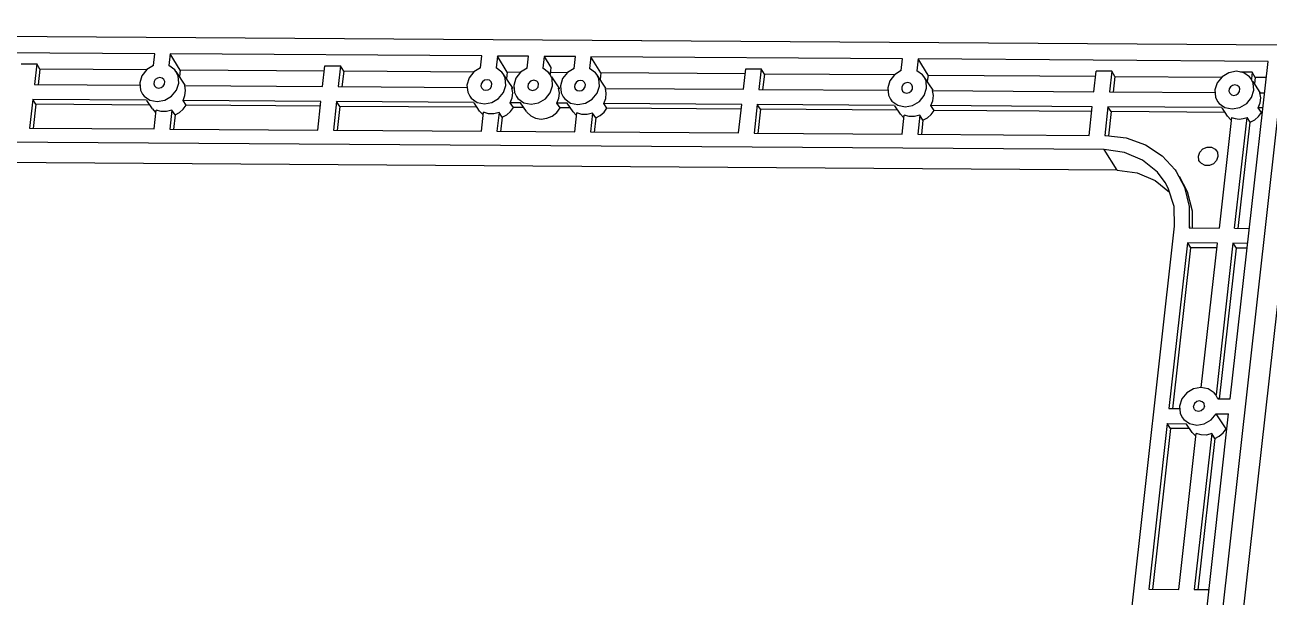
# Model space of a CAD drawing. Extents: x -268 to 907, y 393 to 1224.
# Drawn here: x 636.2 to 790.1, y 947.4 to 1018.1 of the extents above; entities that cross this region are included whole.
import ezdxf

# ---------------------------------------------------------------- set-up
doc = ezdxf.new("R2010")
doc.units = 0
doc.header["$LTSCALE"] = 1.21
doc.header["$MEASUREMENT"] = 0
doc.layers.get('0').update_dxf_attribs({"linetype": 'CONTINUOUS'})

msp = doc.modelspace()

# ---------------------------------------------------------------- linework, layer by layer
at = {"color": 7, "linetype": 'Continuous'}
for p, q in [((792.18381, 1015.56991), (422.46919, 1018.08829)), ((652.29331, 1014.52143), (613.75128, 1014.78396)), ((652.13112, 1013.07167), (652.29331, 1014.52143)), ((654.22042, 1014.5083), (654.05823, 1013.05854)), ((692.76245, 1014.24576), (654.22042, 1014.5083)), ((655.4342, 1012.51018), (654.22042, 1014.5083)), ((692.60026, 1012.79601), (692.76245, 1014.24576)), ((694.68956, 1014.23264), (694.52737, 1012.78288)), ((698.54375, 1014.20638), (694.68956, 1014.23264)), ((695.90335, 1012.23451), (694.68956, 1014.23264)), ((698.38155, 1012.75658), (698.54375, 1014.20638)), ((700.47088, 1014.19326), (700.30869, 1012.74354)), ((704.32507, 1014.167), (700.47088, 1014.19326)), ((700.47088, 1014.19326), (701.29624, 1012.83456)), ((704.16287, 1012.71725), (704.32507, 1014.167)), ((706.25218, 1014.15388), (706.08998, 1012.70412)), ((744.79421, 1013.89134), (706.25218, 1014.15388)), ((707.46596, 1012.15575), (706.25218, 1014.15388)), ((772.23573, 837.26386), (792.18381, 1015.56991)), ((635.77445, 1013.28088), (637.70159, 1013.26775)), ((637.70159, 1013.26775), (637.41738, 1010.72735)), ((638.09001, 1012.62832), (637.70159, 1013.26775)), ((638.09001, 1012.62832), (637.87166, 1010.67652)), ((651.28712, 1012.53843), (638.09001, 1012.62832)), ((673.06869, 1010.4845), (673.3529, 1013.0249)), ((673.3529, 1013.0249), (675.28003, 1013.01178)), ((675.28003, 1013.01178), (674.99582, 1010.47137)), ((675.66846, 1012.37235), (675.28003, 1013.01178)), ((701.01829, 1012.22466), (700.30869, 1012.74354)), ((701.29624, 1012.83456), (701.20403, 1012.01035)), ((725.1011, 1010.13007), (725.38531, 1012.67047)), ((725.38531, 1012.67047), (727.31244, 1012.65735)), ((727.31244, 1012.65735), (727.02823, 1010.11694)), ((727.70087, 1012.01792), (727.31244, 1012.65735)), ((744.63202, 1012.44158), (744.79421, 1013.89134)), ((746.72132, 1013.87821), (746.55913, 1012.42846)), ((789.98476, 1013.58352), (746.72132, 1013.87821)), ((747.9351, 1011.88009), (746.72132, 1013.87821)), ((785.31777, 971.86753), (789.98476, 1013.58352)), ((656.06428, 1010.63996), (654.93211, 1012.32701)), ((655.4342, 1012.51018), (655.34489, 1011.71192)), ((673.28171, 1012.38861), (655.4342, 1012.51018)), ((675.66846, 1012.37235), (675.4501, 1010.42055)), ((691.75626, 1012.26276), (675.66846, 1012.37235)), ((696.53343, 1010.3643), (695.40125, 1012.05134)), ((695.90335, 1012.23451), (695.81404, 1011.43625)), ((697.53764, 1012.22338), (695.90335, 1012.23451)), ((701.18082, 1012.01295), (701.01829, 1012.22466)), ((703.31888, 1012.184), (701.18209, 1012.19856)), ((702.31483, 1010.32492), (701.41047, 1011.67249)), ((708.09604, 1010.28554), (706.96387, 1011.97258)), ((707.46596, 1012.15575), (707.37665, 1011.35749)), ((725.31412, 1012.03418), (707.46596, 1012.15575)), ((727.70087, 1012.01792), (727.48251, 1010.06612)), ((743.78802, 1011.90834), (727.70087, 1012.01792)), ((748.56519, 1010.00988), (747.43301, 1011.69692)), ((747.9351, 1011.88009), (747.8458, 1011.08183)), ((747.9351, 1011.88009), (768.67332, 1011.73883)), ((768.46029, 1009.83472), (768.7445, 1012.37513)), ((770.67164, 1012.362), (768.7445, 1012.37513)), ((770.67164, 1012.362), (770.38743, 1009.8216)), ((771.06006, 1011.72257), (770.67164, 1012.362)), ((771.06006, 1011.72257), (770.84171, 1009.77077)), ((771.06006, 1011.72257), (784.26537, 1011.63262)), ((794.27491, 1011.57592), (774.39951, 833.91948)), ((788.01583, 1012.24386), (786.57778, 1012.25365)), ((787.97332, 1011.31522), (787.90216, 1011.42126)), ((788.01583, 1012.24386), (787.92359, 1011.41935)), ((788.40426, 1011.60443), (788.01583, 1012.24386)), ((789.03433, 1009.73421), (788.13002, 1011.08172)), ((788.40426, 1011.60443), (788.31495, 1010.80615)), ((789.76232, 1011.59518), (788.40426, 1011.60443)), ((637.41738, 1010.72735), (650.47456, 1010.6384)), ((656.11578, 1009.98815), (656.00582, 1010.60073)), ((656.00582, 1010.60073), (673.06869, 1010.4845)), ((674.99582, 1010.47137), (690.9437, 1010.36274)), ((696.47496, 1010.32506), (696.63394, 1010.32398)), ((696.58493, 1009.71249), (696.47496, 1010.32506)), ((696.5136, 1009.07493), (696.58493, 1009.71249)), ((702.25636, 1010.28568), (702.41534, 1010.2846)), ((702.36633, 1009.67311), (702.25636, 1010.28568)), ((702.295, 1009.03555), (702.36633, 1009.67311)), ((708.03757, 1010.2463), (725.1011, 1010.13007)), ((708.14754, 1009.63373), (708.03757, 1010.2463)), ((727.02823, 1010.11694), (742.97546, 1010.00832)), ((748.50672, 1009.97064), (768.46029, 1009.83472)), ((748.61669, 1009.35807), (748.50672, 1009.97064)), ((770.38743, 1009.8216), (783.44671, 1009.73264)), ((788.97587, 1009.69498), (789.54929, 1009.69107)), ((789.08583, 1009.0824), (788.97587, 1009.69498)), ((637.20926, 1008.86707), (636.81383, 1005.33255)), ((651.29689, 1008.77111), (637.20926, 1008.86707)), ((637.6035, 1008.27961), (637.20926, 1008.86707)), ((637.6035, 1008.27961), (637.26811, 1005.28172)), ((651.69114, 1008.18365), (637.6035, 1008.27961)), ((652.01232, 1007.70506), (651.32361, 1008.73129)), ((672.86057, 1008.62423), (655.7977, 1008.74045)), ((656.19194, 1008.15299), (655.7977, 1008.74045)), ((672.7952, 1008.0399), (656.19194, 1008.15299)), ((672.46514, 1005.0897), (672.86057, 1008.62423)), ((674.7877, 1008.6111), (674.39228, 1005.07657)), ((691.76604, 1008.49545), (674.7877, 1008.6111)), ((675.18195, 1008.02364), (674.7877, 1008.6111)), ((675.18195, 1008.02364), (674.84656, 1005.02575)), ((692.16028, 1007.90799), (675.18195, 1008.02364)), ((692.48147, 1007.42939), (691.79276, 1008.45563)), ((696.26684, 1008.46479), (696.5136, 1009.07493)), ((697.54744, 1008.45607), (696.26684, 1008.46479)), ((696.66108, 1007.87733), (696.26684, 1008.46479)), ((698.26287, 1007.39001), (697.53999, 1008.46716)), ((702.04824, 1008.42541), (702.295, 1009.03555)), ((703.32865, 1008.41669), (702.04824, 1008.42541)), ((702.44248, 1007.83795), (702.04824, 1008.42541)), ((704.04408, 1007.35063), (703.32126, 1008.4277)), ((724.89298, 1008.2698), (707.82946, 1008.38603)), ((708.2237, 1007.79857), (707.82946, 1008.38603)), ((724.49755, 1004.73527), (724.89298, 1008.2698)), ((726.82011, 1008.25667), (726.42468, 1004.72215)), ((743.7978, 1008.14102), (726.82011, 1008.25667)), ((727.21435, 1007.66921), (726.82011, 1008.25667)), ((744.51323, 1007.07497), (743.82452, 1008.10121)), ((768.25218, 1007.97445), (748.2986, 1008.11037)), ((748.69284, 1007.52291), (748.2986, 1008.11037)), ((767.85675, 1004.43992), (768.25218, 1007.97445)), ((770.17931, 1007.96132), (769.78388, 1004.4268)), ((784.26694, 1007.86536), (770.17931, 1007.96132)), ((770.57355, 1007.37386), (770.17931, 1007.96132)), ((652.01243, 1007.70488), (652.40237, 1007.27401)), ((652.23091, 1005.22753), (652.49196, 1007.56097)), ((654.41907, 1007.54785), (654.15802, 1005.2144)), ((654.81331, 1006.96039), (654.41907, 1007.54785)), ((654.81331, 1006.96039), (654.6123, 1005.16358)), ((692.48157, 1007.42922), (692.87151, 1006.99834)), ((692.70005, 1004.95187), (692.96111, 1007.28531)), ((694.88822, 1007.27218), (694.62716, 1004.93874)), ((695.28246, 1006.68473), (694.88822, 1007.27218)), ((695.28246, 1006.68473), (695.08144, 1004.88792)), ((697.94168, 1007.86861), (696.66108, 1007.87733)), ((703.72289, 1007.82923), (702.44248, 1007.83795)), ((704.04419, 1007.35046), (704.43413, 1006.91958)), ((704.26267, 1004.87311), (704.52372, 1007.20655)), ((706.45083, 1007.19342), (706.18978, 1004.85998)), ((706.84507, 1006.60597), (706.45083, 1007.19342)), ((706.84507, 1006.60597), (706.64405, 1004.80916)), ((724.82761, 1007.68547), (708.2237, 1007.79857)), ((727.21435, 1007.66921), (726.87896, 1004.67132)), ((744.19204, 1007.55357), (727.21435, 1007.66921)), ((744.51333, 1007.0748), (744.90327, 1006.64392)), ((744.73181, 1004.59744), (744.99287, 1006.93089)), ((746.91998, 1006.91776), (746.65892, 1004.58432)), ((747.31422, 1006.3303), (746.91998, 1006.91776)), ((768.1868, 1007.39012), (748.69284, 1007.52291)), ((770.57355, 1007.37386), (770.23984, 1004.39097)), ((784.66119, 1007.2779), (770.57355, 1007.37386)), ((785.462, 1006.65523), (783.93142, 992.97411)), ((784.98237, 1006.79931), (784.29366, 1007.82554)), ((784.98248, 1006.79913), (785.37241, 1006.36826)), ((785.85855, 992.96098), (787.38913, 1006.6421)), ((787.78338, 1006.05465), (787.38913, 1006.6421)), ((789.34117, 1007.8308), (788.76775, 1007.8347)), ((789.16199, 1007.24724), (788.76775, 1007.8347)), ((789.2758, 1007.24647), (789.16199, 1007.24724)), ((636.81383, 1005.33255), (652.23091, 1005.22753)), ((654.15802, 1005.2144), (672.46514, 1005.0897)), ((674.39228, 1005.07657), (692.70005, 1004.95187)), ((694.62716, 1004.93874), (704.26267, 1004.87311)), ((706.18978, 1004.85998), (724.49755, 1004.73527)), ((747.31422, 1006.3303), (747.1132, 1004.53349)), ((786.31283, 992.91016), (787.78338, 1006.05465)), ((769.73222, 1002.67269), (627.07913, 1003.6444)), ((726.42468, 1004.72215), (744.73181, 1004.59744)), ((746.65892, 1004.58432), (767.85675, 1004.43992)), ((769.78388, 1004.4268), (769.92835, 1004.42581)), ((771.34645, 1000.14233), (769.73222, 1002.67269)), ((771.34645, 1000.14233), (628.69336, 1001.11403)), ((776.02503, 998.86327), (777.80425, 997.41306)), ((773.01008, 944.78476), (778.42631, 993.19778)), ((780.24244, 993.1854), (780.22163, 992.99938)), ((780.22163, 992.99938), (783.93142, 992.97411)), ((780.24244, 993.1854), (780.32205, 993.06677)), ((785.85855, 992.96098), (787.67622, 992.9486)), ((780.01351, 991.1391), (777.72427, 970.6767)), ((783.7233, 991.11383), (780.01351, 991.1391)), ((780.01351, 991.1391), (780.40775, 990.55165)), ((781.72825, 973.28104), (783.7233, 991.11383)), ((785.65043, 991.10071), (783.55365, 972.35862)), ((787.4681, 991.08833), (785.65043, 991.10071)), ((785.65043, 991.10071), (786.04467, 990.51325)), ((780.40775, 990.55165), (778.17854, 970.62588)), ((783.65793, 990.52951), (780.40775, 990.55165)), ((786.04467, 990.51325), (783.95748, 971.85686)), ((787.40273, 990.504), (786.04467, 990.51325)), ((783.76773, 971.87809), (783.52693, 972.36161)), ((783.8262, 971.91733), (783.75959, 972.01658)), ((783.76773, 971.87809), (785.31777, 971.86753)), ((777.72427, 970.6767), (779.07578, 970.66749)), ((780.94747, 932.80366), (785.10979, 970.00853)), ((783.56032, 970.01908), (785.10979, 970.00853)), ((784.79227, 968.18336), (783.56032, 970.01908)), ((777.51629, 968.8177), (775.22684, 948.35342)), ((777.91053, 968.23024), (775.68112, 948.3026)), ((777.51629, 968.8177), (779.89566, 968.80149)), ((777.91053, 968.23024), (777.51629, 968.8177)), ((780.2899, 968.21403), (777.91053, 968.23024)), ((780.61194, 967.73417), (779.92251, 968.76148)), ((784.90551, 968.18259), (784.79227, 968.18336)), ((778.93663, 948.32815), (781.09157, 967.59009)), ((780.61204, 967.734), (781.00164, 967.3034)), ((783.0187, 967.57696), (780.86376, 948.31502)), ((783.41294, 966.98951), (781.31804, 948.2642)), ((783.41294, 966.98951), (783.0187, 967.57696)), ((775.22684, 948.35342), (778.93663, 948.32815)), ((780.86376, 948.31502), (782.68143, 948.30264))]:
    msp.add_line(p, q, dxfattribs=at)
for points in [[(652.13112, 1013.07167), (651.3066, 1012.56322), (650.71482, 1011.81006), (650.44467, 1010.9253), (650.53671, 1010.04184), (650.78212, 1009.54023)], [(654.93028, 1012.32799), (654.76781, 1012.53964), (654.05823, 1013.05854)], [(692.60026, 1012.79601), (691.77574, 1012.28756), (691.18397, 1011.53439), (690.91381, 1010.64964), (691.00585, 1009.76618), (691.25126, 1009.26457)], [(695.39942, 1012.05233), (695.23695, 1012.26398), (694.52737, 1012.78288)], [(698.38155, 1012.75658), (697.55708, 1012.24812), (696.96534, 1011.49497), (696.69521, 1010.61023)], [(704.16287, 1012.71725), (703.33836, 1012.2088), (702.74658, 1011.45563), (702.47642, 1010.57088)], [(706.96204, 1011.97357), (706.79957, 1012.18522), (706.08998, 1012.70412)], [(650.78212, 1009.54023), (650.97712, 1009.29235), (651.69976, 1008.78941), (652.59609, 1008.60855), (653.5315, 1008.77693), (654.36548, 1009.26927), (654.97279, 1010.01162), (655.26222, 1010.89249), (655.19029, 1011.77957), (654.93028, 1012.32799)], [(652.92908, 1011.58498), (652.62922, 1011.52249), (652.37432, 1011.34343), (652.21487, 1011.08325), (652.18246, 1010.79349), (652.27526, 1010.54349)], [(652.7834, 1010.28281), (653.08326, 1010.34529), (653.33816, 1010.52435), (653.49761, 1010.78453), (653.53002, 1011.07429), (653.43722, 1011.32429)], [(653.43722, 1011.32429), (653.21452, 1011.51851), (652.92908, 1011.58498)], [(691.25126, 1009.26457), (691.44627, 1009.01669), (692.1689, 1008.51375), (693.06524, 1008.33289), (694.00064, 1008.50127), (694.83463, 1008.99361), (695.44194, 1009.73596), (695.73137, 1010.61682), (695.65944, 1011.50391), (695.39942, 1012.05233)], [(693.39823, 1011.30931), (693.09836, 1011.24683), (692.84347, 1011.06777), (692.68402, 1010.80759), (692.6516, 1010.51783), (692.74441, 1010.26783)], [(693.25254, 1010.00714), (693.55241, 1010.06963), (693.8073, 1010.24869), (693.96675, 1010.50887), (693.99917, 1010.79863), (693.90636, 1011.04863)], [(693.90636, 1011.04863), (693.68366, 1011.24284), (693.39823, 1011.30931)], [(699.17963, 1011.26994), (698.76926, 1011.1483), (698.48781, 1010.82442), (698.44279, 1010.42202), (698.52783, 1010.22977)], [(698.84664, 1008.2935), (699.78207, 1008.4619), (700.61607, 1008.95427), (701.22338, 1009.69665), (701.51278, 1010.57753), (701.44081, 1011.46461), (701.18082, 1012.01295)], [(699.03394, 1009.96775), (699.44431, 1010.0894), (699.72576, 1010.41328), (699.77078, 1010.81568), (699.68574, 1011.00793)], [(699.68574, 1011.00793), (699.56217, 1011.14289), (699.17963, 1011.26994)], [(702.81387, 1009.1858), (703.00888, 1008.93793), (703.73152, 1008.43499), (704.62785, 1008.25412), (705.56325, 1008.42251), (706.39724, 1008.91485), (707.00455, 1009.6572), (707.29398, 1010.53806), (707.22205, 1011.42515), (706.96204, 1011.97357)], [(704.96084, 1011.23055), (704.66098, 1011.16807), (704.40608, 1010.989), (704.24663, 1010.72883), (704.21421, 1010.43907), (704.30702, 1010.18907)], [(705.46898, 1010.96987), (705.24627, 1011.16408), (704.96084, 1011.23055)], [(744.63202, 1012.44158), (743.8075, 1011.93313), (743.21573, 1011.17997), (742.94557, 1010.29522), (743.03761, 1009.41175), (743.28302, 1008.91014)], [(743.28302, 1008.91014), (743.47802, 1008.66227), (744.20066, 1008.15932), (745.097, 1007.97846), (746.0324, 1008.14685), (746.86639, 1008.63918), (747.4737, 1009.38153), (747.76312, 1010.2624), (747.69119, 1011.14948), (747.43118, 1011.69791)], [(747.43118, 1011.69791), (747.26871, 1011.90956), (746.55913, 1012.42846)], [(786.08644, 1012.35348), (785.14478, 1012.18276), (784.30688, 1011.68401), (783.7003, 1010.93317), (783.41737, 1010.04455), (783.50119, 1009.15343), (783.75225, 1008.63433)], [(785.56614, 1007.7028), (786.5078, 1007.87353), (787.3457, 1008.37227), (787.95228, 1009.12311), (788.23521, 1010.01173), (788.15139, 1010.90285), (787.90033, 1011.42195)], [(787.90033, 1011.42195), (787.7136, 1011.6608), (786.98849, 1012.1702), (786.08644, 1012.35348)], [(652.27526, 1010.54349), (652.49796, 1010.34928), (652.7834, 1010.28281)], [(655.7977, 1008.74045), (656.04446, 1009.3506), (656.11578, 1009.98815)], [(692.74441, 1010.26783), (692.96711, 1010.07361), (693.25254, 1010.00714)], [(696.69521, 1010.61023), (696.78725, 1009.72679), (697.03266, 1009.22518)], [(698.52783, 1010.22977), (698.6514, 1010.0948), (699.03394, 1009.96775)], [(702.47642, 1010.57088), (702.56847, 1009.68741), (702.81387, 1009.1858)], [(704.30702, 1010.18907), (704.52972, 1009.99485), (704.81516, 1009.92838)], [(704.81516, 1009.92838), (705.11502, 1009.99087), (705.36992, 1010.16993), (705.52936, 1010.43011), (705.56178, 1010.71987), (705.46898, 1010.96987)], [(707.82946, 1008.38603), (708.07622, 1008.99617), (708.14754, 1009.63373)], [(745.42998, 1010.95489), (745.13012, 1010.89241), (744.87523, 1010.71334), (744.71578, 1010.45316), (744.68336, 1010.1634), (744.77617, 1009.9134)], [(744.77617, 1009.9134), (744.99887, 1009.71919), (745.2843, 1009.65272)], [(745.2843, 1009.65272), (745.58417, 1009.7152), (745.83906, 1009.89427), (745.99851, 1010.15445), (746.03093, 1010.44421), (745.93812, 1010.69421)], [(745.93812, 1010.69421), (745.71542, 1010.88842), (745.42998, 1010.95489)], [(785.89913, 1010.67923), (785.59927, 1010.61674), (785.34437, 1010.43768), (785.18492, 1010.1775), (785.15251, 1009.88774), (785.24531, 1009.63774)], [(785.24531, 1009.63774), (785.46801, 1009.44353), (785.75345, 1009.37706)], [(785.75345, 1009.37706), (786.05331, 1009.43954), (786.30821, 1009.6186), (786.46766, 1009.87878), (786.50007, 1010.16854), (786.40727, 1010.41854)], [(786.40727, 1010.41854), (786.18457, 1010.61276), (785.89913, 1010.67923)], [(654.81331, 1006.96039), (655.3636, 1007.25384), (655.83204, 1007.65985), (656.19194, 1008.15299)], [(697.03266, 1009.22518), (697.22766, 1008.97731), (697.9503, 1008.47437), (698.84664, 1008.2935)], [(748.2986, 1008.11037), (748.54536, 1008.72051), (748.61669, 1009.35807)], [(783.75225, 1008.63433), (783.93898, 1008.39548), (784.66409, 1007.88608), (785.56614, 1007.7028)], [(788.76775, 1007.8347), (789.01451, 1008.44485), (789.08583, 1009.0824)], [(654.41907, 1007.54785), (653.76572, 1007.37989), (653.10677, 1007.38438), (652.49196, 1007.56097)], [(694.88822, 1007.27218), (694.23487, 1007.10423), (693.57591, 1007.10872), (692.96111, 1007.28531)], [(695.28246, 1006.68473), (695.83274, 1006.97817), (696.30118, 1007.38419), (696.66108, 1007.87733)], [(698.26379, 1007.38876), (698.32999, 1007.29595), (698.80017, 1006.84762), (699.39812, 1006.56033), (700.07859, 1006.45778)], [(700.07859, 1006.45778), (700.78094, 1006.55091), (701.44221, 1006.82962), (702.01192, 1007.27087), (702.44248, 1007.83795)], [(706.45083, 1007.19342), (705.79748, 1007.02547), (705.13853, 1007.02996), (704.52372, 1007.20655)], [(706.84507, 1006.60597), (707.39536, 1006.89941), (707.8638, 1007.30543), (708.2237, 1007.79857)], [(746.91998, 1006.91776), (746.26662, 1006.74981), (745.60767, 1006.7543), (744.99287, 1006.93089)], [(747.31422, 1006.3303), (747.8645, 1006.62375), (748.33294, 1007.02977), (748.69284, 1007.52291)], [(785.462, 1006.65523), (785.9109, 1006.50828), (786.40385, 1006.45454)], [(786.40385, 1006.45454), (786.90807, 1006.50149), (787.38913, 1006.6421)], [(787.78338, 1006.05465), (788.33365, 1006.34809), (788.80209, 1006.75411), (789.16199, 1007.24724)], [(769.92835, 1004.42581), (772.43994, 1004.1354), (774.82329, 1003.28545), (776.88001, 1001.92899), (778.48931, 1000.17448), (778.6411, 999.95391)], [(777.25275, 998.62846), (776.31585, 999.87007), (774.46463, 1001.37894), (772.21901, 1002.33492), (769.73222, 1002.67269)], [(781.386, 1001.85539), (781.56172, 1002.35904), (781.94119, 1002.76131), (782.44926, 1002.98253), (782.98529, 1002.97888), (783.44312, 1002.75108), (783.6277, 1002.54273)], [(781.55322, 1001.15164), (781.44884, 1001.35011), (781.386, 1001.85539)], [(783.79492, 1001.83898), (783.6192, 1001.33533), (783.23973, 1000.93306), (782.73166, 1000.71184), (782.19563, 1000.71549), (781.7378, 1000.94329), (781.55322, 1001.15164)], [(783.6277, 1002.54273), (783.73208, 1002.34426), (783.79492, 1001.83898)], [(771.34645, 1000.14233), (773.80493, 999.80839), (776.02503, 998.86327)], [(778.6411, 999.95391), (779.63923, 998.03589), (780.23413, 995.64072), (780.24244, 993.1854)], [(780.63532, 993.00078), (780.62837, 995.05326), (780.03347, 997.44843), (779.03535, 999.36645)], [(778.42631, 993.19778), (778.36662, 995.63519), (777.64672, 997.9111), (777.25275, 998.62846)], [(783.52693, 972.36161), (783.31834, 972.62225), (782.58914, 973.11713), (781.68968, 973.28839), (780.75509, 973.11029), (779.92578, 972.60959), (779.32634, 971.86152), (779.04683, 970.97845), (779.12925, 970.09307), (779.38179, 969.56912)], [(782.03736, 971.35149), (781.85591, 971.52472), (781.5287, 971.61409), (781.182, 971.52931), (780.90833, 971.29277), (780.78144, 970.96822)], [(782.13041, 970.95903), (782.07628, 971.28482), (782.03736, 971.35149)], [(779.38179, 969.56912), (779.56121, 969.33838), (780.27781, 968.82777), (781.17139, 968.63794), (782.10753, 968.79736), (782.9458, 969.282), (783.56032, 970.01908)], [(780.8745, 970.57577), (780.83558, 970.64244), (780.78144, 970.96822)], [(782.13041, 970.95903), (782.00352, 970.63448), (781.72985, 970.39794), (781.38316, 970.31317), (781.05594, 970.40253), (780.8745, 970.57577)], [(783.41294, 966.98951), (783.96362, 967.28323), (784.43232, 967.68969), (784.79227, 968.18336)], [(783.0187, 967.57696), (782.36534, 967.40901), (781.70638, 967.4135), (781.09157, 967.59009)]]:
    msp.add_lwpolyline(points, dxfattribs=at)

doc.saveas('drawing.dxf')
